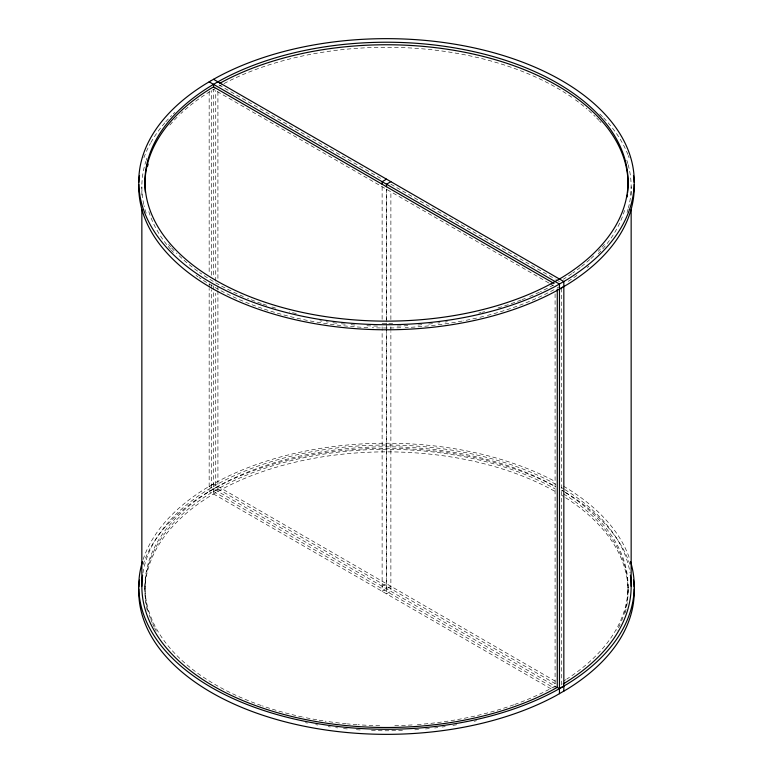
<?xml version="1.0" encoding="UTF-8"?>
<svg xmlns="http://www.w3.org/2000/svg" width="773" height="773" viewBox="0 0 773 773"><rect width="100%" height="100%" fill="white"/><g stroke="black" fill="none" stroke-linecap="round" stroke-linejoin="round"><path stroke-width="0.58" stroke-dasharray="3.87 2.9" d="M141.855 195.192L141.855 186.747M211.348 487.666L211.348 289.72M211.348 288.513L211.348 283.681M211.348 275.236L211.358 90.567M215.735 485.135L215.735 293.228M215.735 281.159L215.735 90.451M386.5 588.784L386.5 331.694M386.5 330.486L386.5 326.873M386.5 319.626L386.5 189.269M386.5 323.017L386.5 593.838L390.877 591.316L390.877 331.578M390.877 330.371L390.877 326.757M390.877 319.51L390.887 191.569M561.652 684.849L561.652 287.749M631.155 195.192L631.155 186.747M215.889 88.025L211.367 90.692A241.553 139.459 0 0 0 180.872 113.563M213.541 488.932L217.918 486.401M382.123 586.263L386.5 583.731M390.877 586.253L382.123 591.316L382.123 331.588M557.275 287.865L558.753 287.034M219.609 85.948L222.16 84.537M553.391 285.015L550.84 286.425A241.553 139.459 0 0 1 540.385 291.711M555.082 686.115L550.84 688.463A241.553 139.459 0 0 1 514.76 704.435M218.952 84.953L382.335 179.288M390.887 184.216L555.294 279.14M556.338 279.739L559.459 281.546M548.84 282.995L213.541 89.417L213.541 276.502M549.883 283.604L554.048 286M555.294 681.187L213.541 483.869L209.164 486.401L557.265 687.381M217.918 488.923L555.294 683.709M213.541 491.454L554.048 688.047M550.927 688.772L209.164 491.454L209.164 288.455M628.053 587.055L628.053 592.118M555.082 293.846L555.082 688.646M386.5 189.047L386.5 321.81M382.123 186.747L382.123 319.51M382.123 326.757L382.123 330.38M217.918 91.707L217.918 278.792M217.918 286.039L217.918 289.653M217.918 290.861L217.918 491.454M213.541 285.923L213.541 493.986M209.164 91.716L209.164 273.971M209.164 283.623L209.164 287.247M144.947 585.461L144.947 590.514M143.14 564.512A247.746 143.034 0 0 1 205.898 493.396L216.904 487.048A247.746 143.034 0 0 1 555.149 486.536M561.681 490.169A247.746 143.034 0 0 1 564.416 491.773M565.314 492.314A247.746 143.034 0 0 1 629.86 564.512M565.585 497.725A241.553 139.459 0 0 1 624.855 613.917M476.487 720.736A241.553 139.459 0 0 1 474.129 721.277M456.717 724.755A241.553 139.459 0 0 1 452.563 725.461M445.229 726.591A241.553 139.459 0 0 1 442.069 727.035M437.847 727.586A241.553 139.459 0 0 1 434.658 727.973M429.334 728.562A241.553 139.459 0 0 1 425.063 728.987M418.628 729.538A241.553 139.459 0 0 1 412.173 729.983M402.453 730.466A241.553 139.459 0 0 1 371.03 730.485M360.237 729.944A241.553 139.459 0 0 1 354.855 729.577M347.348 728.929A241.553 139.459 0 0 1 343.077 728.504M337.753 727.905A241.553 139.459 0 0 1 335.627 727.644M330.342 726.958A241.553 139.459 0 0 1 328.235 726.659M317.78 725.016A241.553 139.459 0 0 1 315.703 724.649M307.461 723.093A241.553 139.459 0 0 1 305.412 722.678M147.17 610.177A241.553 139.459 0 0 1 211.367 495.271L222.16 489.106A241.553 139.459 0 0 1 555.594 491.725M561.797 495.367A241.553 139.459 0 0 1 563.527 496.43M143.14 559.459A247.746 143.034 0 0 1 205.898 488.343L216.904 481.985A247.746 143.034 0 0 1 555.149 481.482M563.507 486.178A247.746 143.034 0 0 1 629.86 559.459M565.585 492.662A241.553 139.459 0 0 1 566.773 679.081M565.933 679.622A241.553 139.459 0 0 1 563.372 681.245M513.687 704.821A241.553 139.459 0 0 1 415.401 724.716M412.173 724.929A241.553 139.459 0 0 1 393.786 725.654M379.698 725.663A241.553 139.459 0 0 1 358.083 724.745M357 724.678A241.553 139.459 0 0 1 347.348 723.876M346.275 723.77A241.553 139.459 0 0 1 325.085 721.132M322.998 720.813A241.553 139.459 0 0 1 317.78 719.953M316.746 719.779A241.553 139.459 0 0 1 303.374 717.199M302.359 716.986A241.553 139.459 0 0 1 262.347 705.884M261.264 705.507A241.553 139.459 0 0 1 249.582 701.15M248.548 700.734A241.553 139.459 0 0 1 211.367 490.208L222.16 484.053A241.553 139.459 0 0 1 555.594 486.661M561.797 490.314A241.553 139.459 0 0 1 563.527 491.377M143.904 157.74A247.746 143.034 0 0 1 150.406 143.401M150.88 142.541A247.746 143.034 0 0 1 165.055 122.607M165.76 121.805A247.746 143.034 0 0 1 171.683 115.486M173.258 113.931A247.746 143.034 0 0 1 174.853 112.394M599.742 113.931A247.746 143.034 0 0 1 602.853 117.052M603.607 117.834A247.746 143.034 0 0 1 625.975 150.088M626.468 151.17A247.746 143.034 0 0 1 627.85 154.445M628.285 155.537A247.746 143.034 0 0 1 629.096 157.74M624.545 210.43A241.553 139.459 0 0 1 598.244 253.863M447.335 321.703A241.553 139.459 0 0 1 445.229 322.022M439.963 322.747A241.553 139.459 0 0 1 437.847 323.017M432.532 323.645A241.553 139.459 0 0 1 428.271 324.1M421.845 324.699A241.553 139.459 0 0 1 417.555 325.046M407.854 325.655A241.553 139.459 0 0 1 394.868 326.119M377.533 326.109A241.553 139.459 0 0 1 364.547 325.626M354.855 324.998A241.553 139.459 0 0 1 350.556 324.65M345.212 324.148A241.553 139.459 0 0 1 340.941 323.703M336.69 323.201A241.553 139.459 0 0 1 332.458 322.67M328.235 322.09A241.553 139.459 0 0 1 326.138 321.781M321.945 321.133A241.553 139.459 0 0 1 319.858 320.795M173.442 252.452A241.553 139.459 0 0 1 171.335 250.123M170.649 249.341A241.553 139.459 0 0 1 167.355 245.399M166.717 244.606A241.553 139.459 0 0 1 148.31 209.937M169.857 125.062A241.553 139.459 0 0 1 179.288 115.061M224.015 83.552A241.553 139.459 0 0 1 573.498 98.461M575.402 99.833A241.553 139.459 0 0 1 587.055 109.012M588.736 110.481A241.553 139.459 0 0 1 595.113 116.443M596.63 117.96A241.553 139.459 0 0 1 598.843 120.259M599.558 121.032A241.553 139.459 0 0 1 600.969 122.578M604.467 244.316A241.553 139.459 0 0 1 601.094 248.239M600.389 249.012A241.553 139.459 0 0 1 598.244 251.331M593.712 255.892A241.553 139.459 0 0 1 590.524 258.878M589.702 259.612A241.553 139.459 0 0 1 581.103 266.83M580.204 267.535A241.553 139.459 0 0 1 572.706 273.053M571.74 273.719A241.553 139.459 0 0 1 563.372 279.198M539.399 292.175A241.553 139.459 0 0 1 529.408 296.648M525.302 298.349A241.553 139.459 0 0 1 522.171 299.595M521.128 300.001A241.553 139.459 0 0 1 509.359 304.291M508.267 304.659A241.553 139.459 0 0 1 502.769 306.456M501.658 306.804A241.553 139.459 0 0 1 497.184 308.176M484.642 311.645A241.553 139.459 0 0 1 482.323 312.234M481.164 312.524A241.553 139.459 0 0 1 478.825 313.084M392.703 323.626A241.553 139.459 0 0 1 379.698 323.616M296.291 313.587A241.553 139.459 0 0 1 289.295 311.886M275.603 308.108A241.553 139.459 0 0 1 271.139 306.746M266.714 305.316A241.553 139.459 0 0 1 262.347 303.847M261.264 303.47A241.553 139.459 0 0 1 247.505 298.272M243.398 296.571A241.553 139.459 0 0 1 199.502 272.492M197.598 271.13A241.553 139.459 0 0 1 176.37 252.993M174.157 250.694A241.553 139.459 0 0 1 171.335 247.592M170.649 246.819A241.553 139.459 0 0 1 168.64 244.452M563.527 493.899A241.553 139.459 0 0 1 621.057 622.12M620.12 624.246A241.553 139.459 0 0 1 616.96 630.555M156.349 631.126A241.553 139.459 0 0 1 154.677 627.976M154.156 626.922A241.553 139.459 0 0 1 152.668 623.753M152.194 622.69A241.553 139.459 0 0 1 150.88 619.502M150.464 618.429A241.553 139.459 0 0 1 211.367 492.739L222.16 486.575A241.553 139.459 0 0 1 555.594 489.193M142.937 572.967A244.655 141.246 0 0 1 208.159 489.57L219.03 483.289A244.655 141.246 0 0 1 555.835 484.313M561.295 487.434A244.655 141.246 0 0 1 563.961 489.029M564.841 489.57A244.655 141.246 0 0 1 630.063 572.967M628.14 164.649A244.655 141.246 0 0 1 629.454 203.347M629.222 204.449A244.655 141.246 0 0 1 628.43 207.744M628.14 208.836A244.655 141.246 0 0 1 626.816 213.213M588.852 266.134A244.655 141.246 0 0 1 587.103 267.603M576.958 275.401A244.655 141.246 0 0 1 565.72 282.899M553.98 289.711A244.655 141.246 0 0 1 484.835 316.08M483.666 316.379A244.655 141.246 0 0 1 477.588 317.838M476.564 318.07A244.655 141.246 0 0 1 463.143 320.882M462.099 321.075A244.655 141.246 0 0 1 405.149 327.578M400.772 327.752A244.655 141.246 0 0 1 372.238 327.752M367.851 327.578A244.655 141.246 0 0 1 263.071 308.698M261.97 308.321A244.655 141.246 0 0 1 237.572 298.803M236.557 298.349A244.655 141.246 0 0 1 198.98 277.459M197.994 276.782A244.655 141.246 0 0 1 196.052 275.401M146.184 213.213A244.655 141.246 0 0 1 144.029 205.55M143.778 204.449A244.655 141.246 0 0 1 145.836 161.364M146.184 160.282A244.655 141.246 0 0 1 146.938 158.098M626.816 160.282A244.655 141.246 0 0 1 627.831 163.557"/><path stroke-width="1.16" d="M141.846 586.253L141.855 209.676M563.836 686.115L559.459 688.646L557.265 687.381L557.275 289.073M631.155 586.253L631.155 209.676M563.246 683.902L564.841 682.946A244.655 141.246 0 0 0 630.401 575.18M213.541 84.354L213.541 86.885L211.367 88.17A241.553 139.459 0 0 0 145.343 192.177M386.5 179.162L382.123 181.684L382.123 184.216M390.887 181.684L386.5 184.216L386.5 186.747M559.459 289.131L563.836 286.599M557.265 687.381L553.97 689.226A244.655 141.246 0 0 1 280.599 713.585A244.655 141.246 0 0 1 142.599 575.18M219.609 83.416L222.16 82.006A241.553 139.459 0 0 1 489.744 58.139A241.553 139.459 0 0 1 627.608 192.68M213.541 79.3L563.836 281.546L563.836 691.168M209.164 81.832L559.459 284.068L559.459 693.7M213.541 86.885L554.048 283.478M634.218 589.065A247.746 143.034 0 0 1 567.102 689.226L556.096 695.584A247.746 143.034 0 0 1 286.329 722.137A247.746 143.034 0 0 1 138.782 589.065M138.879 586.823A247.746 143.034 0 0 1 139.517 580.088M633.483 580.088A247.746 143.034 0 0 1 634.121 586.823M630.555 561.662A247.746 143.034 0 0 1 567.102 684.173L556.096 690.521A247.746 143.034 0 0 1 268.859 712.136A247.746 143.034 0 0 1 142.445 561.662M634.218 184.496A247.746 143.034 0 0 1 567.102 284.657L556.096 291.015A247.746 143.034 0 0 1 286.329 317.568A247.746 143.034 0 0 1 138.782 184.496M138.879 182.254A247.746 143.034 0 0 1 139.517 175.519M633.483 175.519A247.746 143.034 0 0 1 634.121 182.254M147.556 166.301A241.553 139.459 0 0 1 148.145 164.137M627.347 194.864A241.553 139.459 0 0 1 627.029 197.047M211.319 80.547L205.898 83.774A247.746 143.034 0 0 0 211.319 282.831A247.746 143.034 0 0 0 556.096 285.952L567.102 279.604A247.746 143.034 0 0 0 561.681 80.547A247.746 143.034 0 0 0 216.904 77.416L211.319 80.547M216.682 82.508L211.367 85.639A241.553 139.459 0 0 0 214.72 279.729A241.553 139.459 0 0 0 550.84 283.894L561.633 277.729A241.553 139.459 0 0 0 558.28 83.639A241.553 139.459 0 0 0 222.16 79.474L216.682 82.508"/></g></svg>
